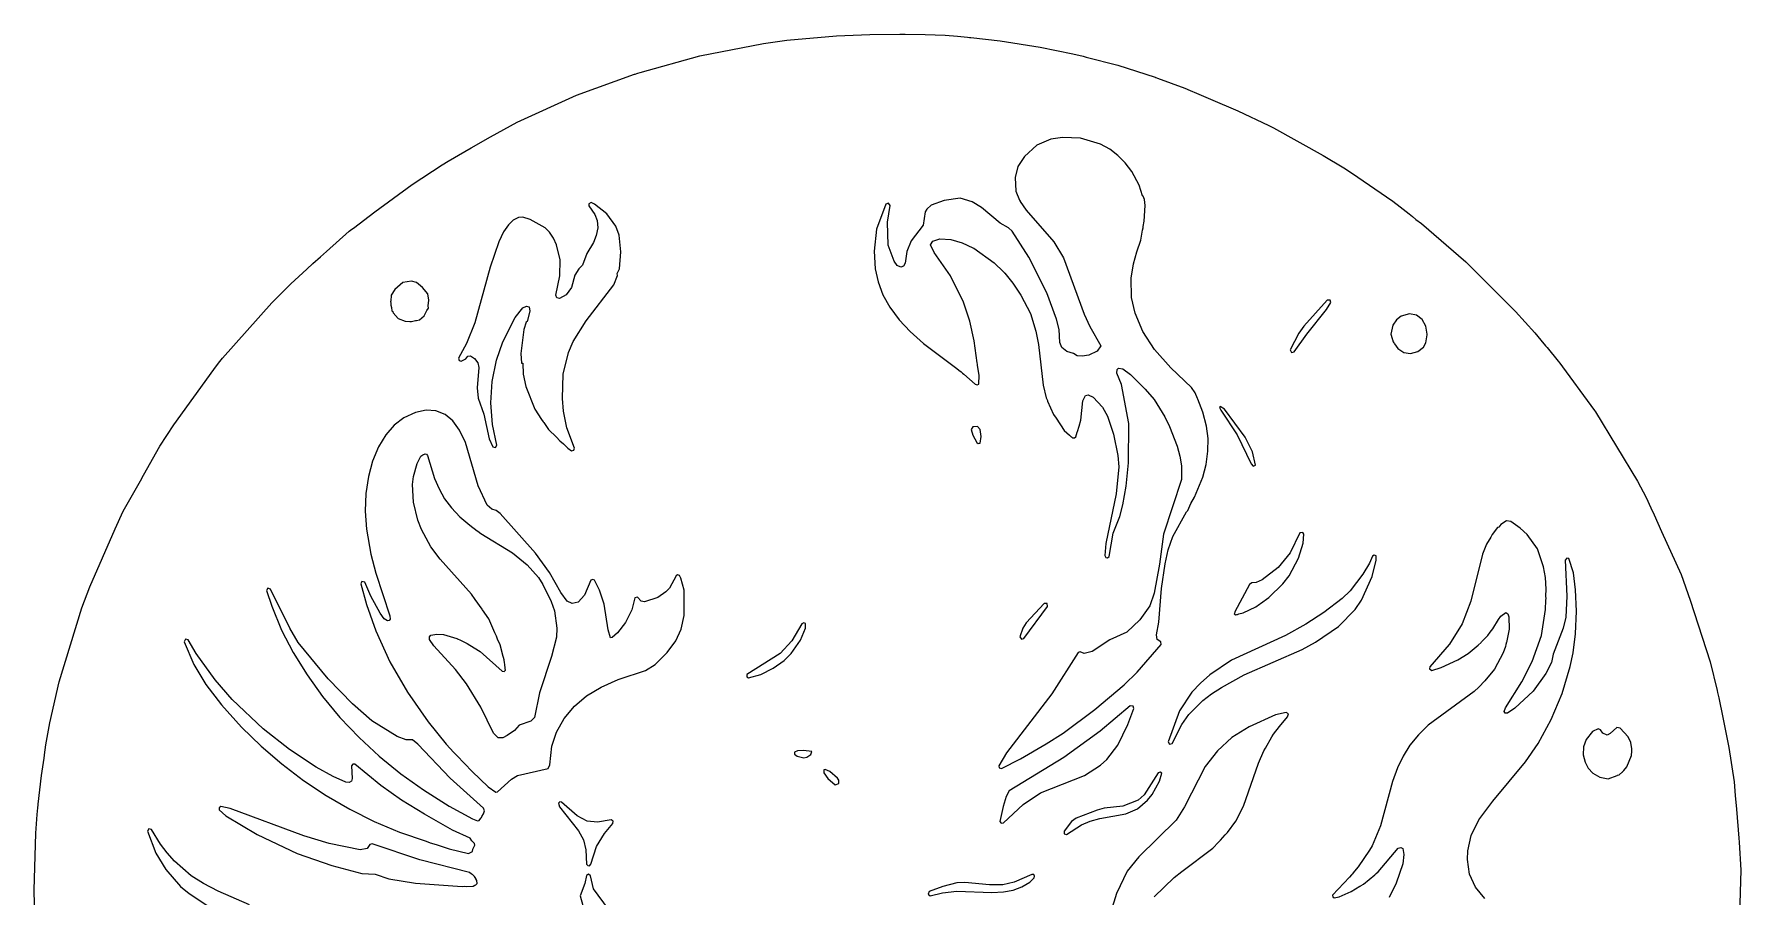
# Model space of a CAD drawing. Header units: millimetres. Extents: x 0 to 300, y 0 to 300.
# Drawn here: x 0.1 to 299.5, y 148.7 to 300 of the extents above; entities that cross this region are included whole.
import ezdxf

# ---------------------------------------------------------------- set-up
doc = ezdxf.new("R2010")
doc.units = ezdxf.units.MM
doc.layers.add('CUT', color=7, linetype='CONTINUOUS')

msp = doc.modelspace()

# ---------------------------------------------------------------- linework, layer by layer
at = {"layer": 'CUT'}
for points in [[(0.419, 139.4266), (0.1243, 149.681), (0.1211, 149.8983), (0.419, 159.9139), (0.664, 163.1827), (0.7612, 164.3576), (0.8013, 164.8425), (0.8117, 164.9679), (0.8139, 164.9949), (1.4361, 169.9879), (1.8591, 173.0592), (1.9307, 173.5784), (1.9355, 173.6135), (2.1769, 175.3662), (2.7613, 178.6004), (2.8996, 179.2379), (4.5404, 186.422), (8.4989, 199.4165), (9.9048, 203.0811), (14.3119, 213.2677), (15.7568, 216.3569), (17.3623, 219.1899), (18.7788, 221.6894), (19.3187, 222.642), (22.2008, 227.7277), (24.6345, 231.488), (31.6206, 241.1886), (32.4932, 242.3138), (32.929, 242.8758), (32.9471, 242.8991), (33.1734, 243.191), (41.8109, 252.8628), (45.1451, 256.2253), (47.9496, 258.7723), (49.0307, 259.7542), (50.3633, 260.9645), (51.3854, 261.8928), (55.4051, 265.4173), (55.8827, 265.7962), (56.131, 265.9932), (59.8793, 268.8318), (66.443, 273.6472), (71.7095, 277.0663), (72.7713, 277.6856), (75.6758, 279.3799), (76.7891, 280.0294), (80.1734, 282.0036), (84.8461, 284.5548), (95.2468, 289.2618), (105.4501, 292.9488), (105.5591, 292.984), (105.8737, 293.0855), (106.0317, 293.1365), (106.4212, 293.2621), (116.9198, 296.166), (128.1027, 298.3488), (132.1706, 298.9216), (140.9117, 299.6999), (146.7263, 299.9119), (152.0071, 299.9815), (152.9303, 299.978), (156.4419, 299.9168), (159.9639, 299.7806), (162.1169, 299.6306), (163.8482, 299.4519), (164.2283, 299.4126), (164.2807, 299.4072), (164.4832, 299.3863), (169.6244, 298.8319), (176.6391, 297.7232), (182.3712, 296.5169), (184.1529, 296.094), (184.6736, 295.9704), (190.2197, 294.5165), (196.7748, 292.4295), (196.8264, 292.4113), (196.8874, 292.3898), (196.9136, 292.3805), (197.1925, 292.2821), (202.0182, 290.486), (202.926, 290.1009), (204.0274, 289.6337), (206.4929, 288.5878), (211.2935, 286.5515), (216.7076, 283.9628), (216.7077, 283.9628), (216.7116, 283.9608), (216.7141, 283.9595), (217.5316, 283.541), (226.2666, 278.7182), (229.8688, 276.5616), (231.2471, 275.6899), (238.5052, 270.6834), (239.7914, 269.7044), (241.3463, 268.4665), (241.9541, 267.9826), (242.5453, 267.5119), (243.4918, 266.7584), (251.2957, 260.0363), (260.0057, 251.3562), (263.3859, 247.589), (264.9786, 245.707), (265.0641, 245.606), (265.2809, 245.3498), (265.5363, 245.0481), (267.5145, 242.6641), (267.5193, 242.6582), (267.5238, 242.6527), (267.5243, 242.6521), (267.6256, 242.5263), (273.8474, 234.0268), (274.0353, 233.7522), (281.4069, 221.5816), (282.9375, 218.7583), (283.7804, 216.9089), (284.3319, 215.6989), (285.6492, 212.8087), (289.0919, 205.2553), (290.6627, 200.7735), (294.1665, 189.9217), (295.404, 184.895), (295.4754, 184.5439), (295.6685, 183.5946), (296.362, 180.1848), (297.4342, 174.9135), (298.3544, 168.9118), (298.5584, 166.5193), (298.7649, 164.0975), (299.1968, 159.032), (299.258, 158.3137), (299.5476, 153.4334), (299.3281, 145.6393)], [(254.6476, 148.452), (252.9761, 150.3964), (251.9577, 152.721), (251.5979, 155.2971), (251.6589, 156.8016), (252.2171, 159.4946), (253.5956, 162.221), (256.0402, 165.5145), (261.7522, 172.4227), (263.9834, 175.6044), (266.2886, 179.825), (268.195, 184.3853), (269.6246, 189.1249), (270.1302, 191.5077), (270.5453, 194.867), (270.6938, 198.8029), (270.5444, 202.5832), (270.1567, 205.5264), (269.3851, 208.0638), (268.9915, 208.119), (268.7523, 207.7623), (269.018, 201.4617), (268.8615, 197.7506), (268.3449, 195.8119), (266.6154, 191.2514), (266.3019, 189.8379), (265.3074, 187.9103), (263.1164, 184.8111), (259.9021, 181.8081), (258.5915, 180.9529), (258.1821, 180.9308), (258.0027, 181.233), (258.2302, 181.8771), (261.1061, 186.4031), (262.9274, 189.9838), (264.5619, 194.5274), (265.277, 199.0853), (265.3316, 200.7486), (265.365, 201.0316), (265.3544, 201.4446), (265.3953, 202.6911), (265.2484, 204.7381), (264.9449, 206.6119), (263.8603, 209.7417), (262.0567, 212.2483), (260.845, 213.3709), (259.1749, 214.5103), (258.4128, 214.6693), (257.4355, 214.0041), (257.0577, 213.5553), (256.8568, 213.4801), (255.8926, 212.2658), (255.6605, 211.7888), (254.9346, 210.5669), (254.2156, 208.8008), (252.1895, 200.5699), (250.6249, 196.5924), (248.4297, 193.037), (248.3852, 192.9818), (245, 189.0401), (244.9329, 188.7184), (245.3552, 188.4201), (246.9792, 188.9339), (249.9028, 190.2628), (251.72, 191.3949), (253.4782, 192.8305), (253.9657, 193.3349), (254.0655, 193.4178), (254.2254, 193.6035), (255.1433, 194.5531), (255.5382, 195.1283), (256.0489, 195.7215), (257.0497, 197.33), (257.464, 197.9334), (258.3076, 198.6006), (258.647, 198.3512), (258.8346, 197.8507), (258.9005, 195.6819), (258.5174, 193.6292), (258.4749, 193.4731), (258.4542, 193.3973), (258.3392, 192.9753), (258.2357, 192.5954), (257.8313, 191.4862), (256.3302, 188.6337), (254.6413, 186.6148), (253.5941, 185.5043), (252.7628, 184.7302), (244.7152, 178.8003), (242.9667, 177.1138), (241.4868, 175.3018), (240.2747, 173.4037), (239.3014, 171.3352), (238.4415, 168.9588), (236.3211, 161.1948), (234.837, 157.6465), (234.3907, 156.9215), (232.4252, 153.9749), (231.7853, 153.2311), (231.3457, 152.72), (231.237, 152.5937), (230.8747, 152.1726), (227.9252, 149.0512), (227.9347, 148.7572), (228.1828, 148.5416), (229.0877, 148.7555), (231.1855, 149.6834), (232.7263, 150.5909), (232.8757, 150.6641), (232.9493, 150.7222), (233.328, 150.9453), (235.3212, 152.5963), (235.5354, 152.7655), (235.5588, 152.7931), (235.9347, 153.1045), (239.4434, 157.2421), (239.8793, 157.3927), (240.2188, 157.1756), (240.4005, 156.1787), (240.2202, 154.4955), (239.0926, 151.1053), (237.856, 148.6037)], [(196.6133, 148.7113), (200.1321, 152.1448), (201.445, 153.1615), (206.9222, 157.2889), (207.9018, 158.3362), (208.267, 158.6648), (209.0593, 159.5737), (209.4903, 160.0346), (210.9415, 161.987), (212.3108, 164.6341), (214.9368, 172.1859), (215.875, 174.3323), (215.8787, 174.3389), (215.885, 174.35), (216.122, 174.7696), (217.2739, 176.8088), (217.534, 177.2285), (218.6154, 178.5907), (220.014, 180.2647), (220.1865, 180.8385), (219.7846, 181.0744), (217.9136, 180.6284), (213.2701, 178.5571), (210.2584, 176.6495), (207.7093, 174.3053), (205.5472, 171.5765), (201.9683, 164.5343), (200.4965, 162.1904), (193.9219, 155.7588), (191.8834, 153.223), (190.0361, 149.3212), (188.2729, 143.6414)], [(37.9239, 147.3428), (32.4114, 149.7242), (29.8369, 151.0414), (27.6976, 152.4188), (24.7671, 154.9906), (23.4389, 156.4379), (22.2707, 157.9442), (20.7035, 160.5618), (20.2148, 160.6595), (20.02, 160.2338), (21.4768, 156.3985), (23.202, 153.5201), (25.8122, 150.5593), (27.2947, 149.2867), (30.6175, 147.1548)]]:
    msp.add_lwpolyline(points, dxfattribs=at)
for points in [[(153.811, 247.8441), (156.1618, 245.7627), (161.9982, 241.3651), (162.6212, 240.8568), (162.6764, 240.8118), (162.9905, 240.5555), (163.2266, 240.3629), (165.207, 238.6361), (165.5589, 238.4714), (165.8644, 238.6117), (165.8941, 240.1848), (165.6475, 241.9102), (165.6262, 242.1158), (165.5819, 242.3696), (165.0317, 246.2197), (164.2517, 249.6377), (163.1582, 253.0069), (160.9011, 257.5851), (158.0449, 261.7079), (157.3942, 263.0188), (157.7748, 263.6961), (159.0418, 264.1094), (160.9395, 263.9844), (162.9406, 263.3962), (164.8126, 262.544), (164.9801, 262.4426), (168.5641, 259.9103), (170.1906, 258.3094), (170.3055, 258.1818), (170.3227, 258.1627), (170.3261, 258.1589), (170.4009, 258.0759), (171.8275, 256.3474), (173.2393, 254.2297), (174.894, 250.976), (175.8855, 247.8806), (176.3407, 245.5435), (177.1507, 238.4412), (177.6724, 236.2098), (177.8889, 235.7392), (177.9223, 235.6069), (178.9441, 233.3), (179.4142, 232.6442), (180.8576, 230.4986), (181.777, 229.678), (182.0794, 229.3938), (182.1009, 229.3889), (182.2971, 229.2137), (182.6469, 229.1896), (182.892, 229.4), (183.1267, 230.2106), (183.1864, 230.3201), (183.4363, 231.28), (183.7376, 232.3205), (184.104, 235.7051), (184.5475, 236.6538), (185.0164, 236.7725), (185.9363, 236.3621), (187.5722, 234.5739), (188.4544, 233.0151), (189.5046, 229.8333), (190.2569, 226.136), (190.4399, 224.1403), (189.9585, 219.4085), (188.1658, 210.6894), (187.9661, 208.5697), (188.1234, 208.235), (188.4528, 208.1711), (188.7238, 208.4228), (189.4324, 212.4757), (190.5774, 215.4328), (191.1356, 217.4336), (191.7266, 220.7402), (192.1213, 224.8176), (192.1797, 231.7263), (190.8589, 238.5468), (190.0522, 240.531), (190.1491, 241.2069), (190.3873, 241.4449), (191.1424, 241.3313), (192.4732, 240.2817), (195.0483, 237.7366), (196.6061, 235.9017), (198.4913, 232.9092), (199.3361, 231.2215), (200.6648, 227.7239), (201.1252, 226.0045), (201.3805, 224.6372), (201.421, 224.23), (201.4226, 224.2139), (201.4241, 224.199), (201.4244, 224.1962), (201.391, 221.9121), (198.25, 212.3117), (197.5637, 207.0584), (196.6348, 201.9626), (195.8838, 199.7538), (194.0934, 197.2693), (191.7964, 195.1346), (188.8511, 193.7671), (185.7226, 191.7701), (184.3656, 191.4009), (183.6523, 191.7021), (183.3034, 191.5676), (178.6391, 184.3042), (170.7282, 173.994), (169.3739, 171.7108), (169.4462, 171.353), (169.8163, 171.2166), (173.1913, 172.906), (177.6716, 175.5646), (180.6331, 177.4497), (186.2341, 181.5612), (191.3685, 185.9187), (193.6366, 188.1265), (197.8412, 192.9549), (197.7994, 193.4104), (197.1343, 193.8285), (197.0272, 194.649), (197.4448, 196.8591), (197.9261, 202.8027), (198.5282, 207.1317), (199.0762, 209.5866), (199.9107, 211.9115), (202.2907, 216.2416), (202.5043, 216.4837), (203.0731, 217.6651), (203.6987, 218.8034), (205.1804, 222.3324), (205.7379, 224.5027), (206.0373, 226.866), (206.0667, 229.0641), (205.8035, 231.2721), (205.144, 233.7332), (204.2546, 236.0118), (204.2193, 236.1099), (204.2141, 236.1154), (203.8368, 237.0821), (203.164, 238.0378), (199.5347, 241.4878), (196.7038, 244.6825), (194.6345, 247.8311), (193.2712, 251.0348), (192.6264, 253.8245), (192.5659, 257.1981), (192.9926, 259.7346), (193.5566, 261.8166), (194.2724, 263.8694), (194.5895, 265.6294), (194.6955, 266.0206), (194.7056, 266.2739), (194.8711, 267.192), (195.0207, 269.946), (194.901, 270.9637), (194.6615, 271.5924), (194.5601, 271.6548), (193.9948, 273.5331), (192.7049, 275.8971), (191.5496, 277.4311), (190.2516, 278.724), (188.8214, 279.8109), (187.1807, 280.7209), (183.6724, 281.7353), (180.535, 281.8895), (178.467, 281.5899), (176.0309, 280.5004), (173.8713, 278.5245), (172.6813, 276.7937), (172.2128, 274.8551), (172.351, 272.4429), (172.974, 270.8681), (173.0967, 270.6893), (173.1005, 270.6783), (173.1173, 270.6592), (174.1802, 269.1089), (179.0188, 263.5829), (180.6841, 260.742), (184.3156, 250.9052), (185.3049, 248.7481), (187.2777, 245.309), (186.594, 244.4017), (185.1449, 243.6958), (183.9942, 243.514), (183.0949, 243.6078), (182.4913, 244.0172), (181.3136, 244.341), (180.4205, 245.0711), (180.0875, 245.9005), (179.9327, 248.2065), (179.5091, 250.0256), (177.7906, 254.6372), (174.6371, 260.8546), (171.68, 265.4208), (171.0708, 266.0006), (169.5842, 266.828), (166.3208, 269.5882), (164.676, 270.6035), (162.5632, 271.233), (159.7941, 270.846), (157.5057, 269.9843), (156.732, 269.3171), (156.4361, 268.816), (156.094, 266.521), (153.9769, 263.7213), (153.204, 261.8644), (152.9516, 259.8494), (152.6519, 259.3113), (152.1757, 259.1403), (151.5585, 259.4407), (151.0064, 260.1894), (149.9469, 262.9761), (149.8499, 267.0164), (150.3007, 269.949), (150.0137, 270.3449), (149.566, 270.1482), (147.8961, 265.784), (147.5159, 261.9578), (147.6993, 258.8433), (148.197, 256.5353), (149.0432, 254.2856), (150.2544, 252.091), (151.8537, 249.9177)], [(77.9956, 236.1602), (78.9912, 233.3527), (79.9519, 229.0422), (80.6086, 227.6333), (81.0494, 227.5051), (81.303, 227.9231), (80.553, 231.5246), (80.2535, 235.3266), (80.4962, 239.0927), (81.2146, 242.8347), (82.3381, 246.0272), (84.4962, 250.2843), (85.8763, 252.0041), (86.4866, 252.2832), (86.9707, 252.1779), (87.0746, 251.438), (86.5916, 249.6178), (86.4497, 249.501), (86.0306, 248.2138), (85.5218, 243.9632), (85.6116, 242.2869), (85.8618, 242.3036), (85.937, 240.3942), (86.39, 238.2194), (87.9424, 234.2353), (89.1607, 232.4331), (89.4289, 232.0005), (89.5394, 231.873), (90.3686, 230.6462), (91.7355, 229.3368), (92.3294, 228.6509), (92.9646, 228.1593), (93.7522, 227.4048), (94.4129, 226.9431), (94.8014, 227.02), (94.9217, 227.3973), (93.5879, 230.9558), (92.9787, 233.8663), (92.7956, 236.0982), (92.9508, 240.3606), (93.8788, 244.1624), (94.7124, 246.0788), (96.9423, 249.7199), (101.8059, 256.0566), (102.4645, 257.6431), (102.4143, 258.0274), (102.7937, 258.8129), (103.033, 261.7958), (102.7431, 264.7595), (102.1716, 266.3429), (100.5915, 268.499), (98.4325, 270.1566), (97.8256, 270.4593), (97.4393, 270.2561), (97.4407, 269.8856), (98.5165, 268.3709), (98.8917, 267.2896), (98.9923, 266.0085), (98.7393, 264.663), (98.2415, 263.4275), (97.0984, 261.4988), (96.3513, 259.4995), (95.6543, 258.8253), (94.9829, 257.7137), (94.4075, 255.5812), (93.482, 254.2915), (92.3057, 253.6629), (91.794, 253.7702), (91.6281, 254.191), (92.3447, 257.5877), (92.3783, 260.4389), (91.7689, 263.0504), (91.22, 264.2399), (90.5624, 265.2665), (89.7494, 266.0254), (87.1665, 267.4685), (85.8749, 267.8723), (85.0993, 267.855), (84.1402, 267.3698), (83.3209, 266.548), (82.4857, 265.3128), (81.6368, 263.5895), (80.0989, 259.122), (77.4302, 249.3487), (75.9867, 245.7681), (74.5846, 243.1839), (74.6701, 242.7864), (75.0252, 242.6724), (75.8658, 243.0702), (76.1949, 243.5443), (76.6561, 243.5665), (77.3632, 243.1075), (77.938, 242.3831), (78.1282, 241.5577), (77.8592, 237.9803)], [(64.833, 256.4609), (63.3961, 255.2161), (62.7342, 254.2028), (62.7031, 253.1724), (62.648, 253.0944), (62.6923, 252.8134), (62.6818, 252.4657), (62.8102, 252.0658), (62.9004, 251.4937), (63.0437, 251.3386), (63.1136, 251.1207), (64.0008, 250.1563), (65.1938, 249.6612), (66.0347, 249.6103), (66.167, 249.5957), (66.1936, 249.6006), (66.3139, 249.5934), (67.0088, 249.7521), (67.1645, 249.781), (67.1749, 249.79), (67.7182, 249.9141), (68.519, 250.6109), (69.0123, 251.5315), (69.329, 251.9497), (69.2351, 252.3453), (69.3871, 253.3193), (69.1929, 254.4444), (68.2811, 255.5491), (67.1765, 256.4609), (66.3367, 256.6551)], [(220.4922, 244.6123), (220.7078, 244.1688), (221.1852, 244.292), (223.3781, 247.409), (226.8666, 251.7001), (227.5968, 252.9496), (227.4792, 253.3648), (226.9576, 253.3511), (222.8863, 248.7859), (222.0065, 247.5707)], [(242.644, 250.7144), (241.3916, 250.9648), (239.9616, 250.5575), (239.1358, 249.885), (238.4834, 248.931), (238.126, 247.3816), (238.3761, 246.615), (238.3748, 246.5735), (238.4338, 246.4378), (238.5581, 246.0569), (238.677, 245.8784), (238.7111, 245.8), (238.7934, 245.7039), (239.356, 244.8601), (240.3914, 244.1599), (241.5974, 243.9721), (242.8493, 244.3466), (243.8487, 245.131), (244.2825, 245.8631), (244.4994, 247.249), (244.4876, 247.3279), (244.4979, 247.3685), (244.4273, 247.7295), (244.2703, 248.776), (243.6215, 249.9608)], [(73.9098, 173.8823), (74.3069, 173.4877), (76.9905, 170.6819), (79.801, 168.0216), (81.0929, 167.0602), (81.4009, 167.1543), (83.865, 169.3523), (84.9121, 170.0005), (90.2785, 171.2269), (90.5881, 171.8875), (90.942, 175.1176), (91.7898, 177.5798), (93.1204, 179.9751), (94.9078, 182.1319), (97.0545, 183.9733), (99.5757, 185.5039), (102.5645, 186.8222), (102.5683, 186.8236), (102.5713, 186.8248), (102.5922, 186.8328), (102.7803, 186.9047), (107.3876, 188.3916), (109.0504, 189.4824), (111.1786, 191.5809), (112.7113, 193.621), (113.6322, 195.6645), (114.141, 198.0579), (114.138, 202.5177), (113.5745, 204.6047), (113.3331, 205.0721), (113.0094, 205.1729), (112.7293, 204.9819), (111.607, 202.851), (110.9641, 202.1809), (109.5284, 201.1939), (107.2102, 200.4687), (106.6046, 200.5904), (105.9623, 201.2461), (105.534, 201.1697), (104.9625, 199.0698), (103.8754, 196.8352), (102.459, 194.9883), (101.5496, 194.1699), (101.2238, 194.141), (100.8235, 195.5708), (100.1338, 200.035), (99.3127, 202.4693), (98.4251, 204.2309), (98.1353, 204.3824), (97.8079, 204.2309), (96.6489, 201.6346), (95.5409, 200.4031), (94.5362, 200.1414), (93.6321, 200.564), (92.5523, 202.0736), (90.521, 205.5685), (88.0789, 208.9626), (81.8549, 215.9326), (81.1771, 216.4737), (80.4386, 216.6974), (79.6245, 217.423), (78.0225, 220.8075), (75.7842, 228.3847), (74.7722, 230.5633), (73.5839, 232.1586), (72.2263, 233.2685), (70.5918, 233.9421), (68.9053, 234.0485), (67.0291, 233.672), (65.0071, 232.7348), (63.3067, 231.445), (61.8057, 229.7097), (60.5357, 227.6133), (59.4917, 225.102), (58.7626, 222.4188), (58.3104, 219.4355), (58.1937, 216.3466), (58.4033, 213.1669), (59.2028, 208.8164), (60.0692, 205.4984), (62.5239, 197.9845), (62.5909, 197.3951), (62.412, 197.1537), (62.1019, 197.0991), (61.5531, 197.5005), (60.821, 198.4833), (59.2035, 201.4491), (58.1326, 203.8942), (57.632, 204.031), (57.4286, 203.5851), (58.4242, 199.9862), (60.0588, 195.3496), (62.5439, 189.9598), (65.6082, 184.6344), (69.2204, 179.4091), (72.3828, 175.4995), (73.7786, 174.0401)], [(214.3881, 224.3863), (213.8493, 226.7511), (212.5621, 229.3254), (208.97, 234.2346), (208.2217, 234.6836), (208.1019, 234.5339), (208.3115, 234.055), (211.1851, 229.7145), (213.6397, 224.6257), (213.9989, 224.2665)], [(166.284, 229.4152), (166.1044, 230.6724), (165.5955, 231.2113), (164.8172, 231.1214), (164.5179, 230.6425), (164.7873, 229.6547), (165.5057, 228.3675), (165.7152, 228.1879), (166.0744, 228.2478)], [(71.9604, 194.7136), (74.2837, 194.0138), (74.3186, 194.0016), (74.3456, 193.992), (74.4148, 193.9677), (74.519, 193.9311), (74.795, 193.8028), (75.1852, 193.5944), (75.3919, 193.4839), (76.0669, 193.1233), (76.5826, 192.8477), (78.3879, 191.7272), (82.2303, 188.2815), (82.5627, 188.2489), (82.7981, 188.4857), (82.7645, 188.7361), (82.7736, 188.7447), (82.6792, 189.5144), (82.6283, 189.7483), (82.5592, 190.2624), (82.2941, 191.2857), (82.2908, 191.3008), (82.2878, 191.3101), (81.875, 192.9036), (81.4401, 193.9015), (81.2613, 194.4483), (80.9547, 195.0154), (79.8825, 197.4759), (78.7808, 199.0368), (78.6971, 199.1917), (77.4838, 200.8746), (76.8333, 201.7964), (71.3566, 207.9619), (69.7077, 210.0895), (68.0655, 213.1502), (67.457, 214.7576), (66.6685, 217.902), (66.5157, 221.0062), (66.6705, 222.4369), (67.3019, 224.6904), (67.7625, 225.6633), (67.9856, 225.9624), (68.2887, 226.2509), (68.7099, 226.392), (68.9607, 226.3371), (69.1524, 226.1321), (70.3874, 222.0836), (71.1532, 220.25), (72.1256, 218.5353), (73.3364, 216.9061), (74.8171, 215.3347), (76.5328, 213.8865), (77.8542, 212.9267), (77.9351, 212.8638), (77.9738, 212.8398), (78.4978, 212.4592), (84.0433, 209.0603), (86.6394, 206.9512), (88.5805, 204.7414), (89.3769, 203.4909), (90.8283, 200.5028), (91.3865, 198.8571), (91.8363, 195.8593), (91.7415, 194.2481), (90.9039, 190.8388), (88.754, 184.5124), (87.9312, 180.1857), (87.2884, 179.5058), (85.2304, 178.8502), (84.4104, 177.8974), (83.13, 176.992), (82.3611, 176.6154), (81.5259, 176.5867), (80.7404, 177.4483), (78.4757, 181.9714), (75.9867, 186.0607), (74.0383, 188.6087), (70.2274, 192.7165), (69.4861, 193.8535), (69.4573, 194.3063), (69.7056, 194.6157), (70.7702, 194.8106)], [(215.2745, 200.1569), (216.7571, 201.2155), (219.214, 203.6141), (220.3023, 205.0362), (221.9234, 208.08), (222.7381, 210.7232), (222.8593, 212.2951), (222.7123, 212.5999), (222.1586, 212.5293), (220.4728, 209.0257), (218.3561, 206.446), (215.5851, 204.3075), (214.5242, 203.8354), (213.7437, 203.8011), (213.3633, 203.5055), (210.7443, 198.67), (210.7667, 198.6022), (210.6463, 198.3735), (210.9457, 198.1939), (211.136, 198.2438), (211.2547, 198.2208), (211.5008, 198.3393), (212.2029, 198.5232), (214.4779, 199.5709), (215.0866, 200.0664)], [(224.9498, 193.3535), (228.934, 196.1515), (231.8984, 199.1149), (233.0186, 200.7197), (234.8474, 204.9183), (235.5807, 207.7331), (235.5419, 208.4918), (235.2383, 208.6181), (234.9462, 208.4671), (234.4096, 207.2079), (233.2464, 205.2994), (230.9982, 202.3541), (229.6239, 201.0094), (226.4015, 198.5678), (223.231, 196.5439), (219.6601, 194.5637), (210.168, 190.2072), (206.3635, 187.6247), (204.7288, 186.1709), (203.2504, 184.6005), (201.0563, 181.3535), (199.0924, 175.8938), (199.3115, 175.5156), (199.7711, 175.6065), (201.4803, 178.9242), (202.7156, 180.7046), (205.1706, 183.1368), (206.7034, 184.3027), (208.4214, 185.4471), (212.4321, 187.6319), (222.5937, 192.0697)], [(60.6555, 173.3657), (64.4367, 170.2749), (68.404, 167.4713), (72.9613, 164.6418), (77.0053, 162.4264), (77.8954, 162.0571), (78.2224, 162.1403), (78.4725, 162.5246), (78.6136, 162.6551), (78.6611, 162.8143), (78.9546, 163.2652), (79.1157, 163.837), (78.9728, 164.2713), (73.1371, 169.512), (67.4264, 175.4903), (66.4943, 176.2403), (65.3705, 176.2622), (63.8337, 176.8192), (59.3922, 179.6102), (55.9531, 182.5949), (51.718, 186.9502), (46.4238, 193.3323), (44.9814, 195.8283), (41.6158, 202.6942), (41.142, 202.842), (40.902, 202.4425), (41.8338, 199.7071), (43.5284, 195.5135), (45.5859, 191.5751), (48.0171, 187.643), (50.7169, 183.8751), (53.7779, 180.1837), (57.121, 176.6626)], [(173.7652, 194.0485), (177.8869, 199.6358), (177.8203, 200.1586), (177.2937, 200.1363), (174.1863, 196.7941), (173.585, 195.8596), (173.0707, 194.3209), (173.3167, 193.9265)], [(135.1271, 196.7796), (134.8262, 196.6162), (133.0373, 193.5976), (130.9928, 191.3724), (125.1695, 187.7227), (125.1328, 187.3213), (125.4712, 187.1023), (127.6074, 187.7387), (129.8035, 188.7933), (131.7336, 190.1614), (132.9067, 191.3677), (134.5588, 193.7328), (135.4735, 195.8062), (135.4337, 196.6548)], [(51.3781, 166.4988), (55.5181, 164.0988), (59.7886, 161.9495), (64.2159, 160.0776), (68.8904, 158.5086), (69.5823, 158.2186), (70.6376, 157.9222), (72.954, 157.1447), (76.3495, 156.3176), (76.6744, 156.5142), (77.0423, 156.7047), (77.1037, 157.0636), (77.4394, 157.7726), (77.3816, 158.0966), (76.9546, 158.5098), (76.9165, 158.5312), (76.6202, 159.0016), (73.5292, 160.4309), (68.5966, 163.1974), (64.5756, 165.6878), (60.9362, 168.2744), (56.3648, 171.9934), (56.0267, 172.0022), (55.8015, 171.7052), (55.9171, 169.4676), (55.7731, 169.031), (55.4142, 168.7721), (54.8266, 168.8331), (52.6119, 169.8127), (49.6186, 171.4591), (44.9009, 174.5835), (40.2994, 178.1629), (34.8653, 183.3279), (31.8685, 186.8042), (28.5719, 191.4187), (27.1365, 193.784), (26.6835, 193.884), (26.4627, 193.4421), (28.1401, 189.4399), (30.2224, 185.9865), (32.9634, 182.3802), (36.5137, 178.4709), (39.9445, 175.1292), (43.5873, 172.0227), (47.4073, 169.127)], [(193.0276, 181.7455), (192.9577, 182.1713), (192.4344, 182.2224), (187.1526, 177.7895), (180.7432, 173.1472), (171.196, 167.323), (170.6786, 166.3472), (170.1118, 164.5925), (169.5605, 161.9677), (169.7868, 161.6336), (170.1876, 161.6793), (173.6117, 164.8954), (176.7054, 166.9685), (184.3997, 169.9957), (187.1805, 171.7891), (188.3316, 172.8268), (190.2418, 175.3335), (191.9879, 178.9193)], [(276.2763, 169.4028), (277.8646, 170.0198), (277.9168, 170.0553), (278.196, 170.1349), (278.76, 170.6288), (278.8151, 170.6663), (278.8602, 170.7166), (278.9663, 170.8096), (278.9989, 170.8713), (279.5585, 171.4955), (280.3533, 173.4912), (280.393, 174.283), (280.4119, 174.3738), (280.3986, 174.3947), (280.4137, 174.6964), (280.2181, 175.7703), (279.7598, 176.8021), (278.3868, 178.3248), (277.7769, 178.4485), (276.6247, 177.3396), (276.0965, 177.0611), (275.309, 177.4232), (274.9371, 178.013), (274.5124, 178.1999), (273.5328, 177.7385), (272.4154, 176.3237), (271.9575, 175.0035), (271.8982, 173.6501), (272.2034, 172.359), (272.7755, 171.2727), (273.5999, 170.3842), (274.802, 169.6834)], [(135.6614, 173.1989), (136.4097, 173.7078), (136.5594, 174.2167), (135.0926, 174.3963), (134.0449, 174.3065), (133.5061, 174.067), (133.5061, 173.7677), (134.015, 173.4085), (135.1824, 173.1091)], [(141.289, 168.5891), (141.3189, 169.1578), (141.0495, 169.547), (139.7324, 170.6845), (138.9242, 171.0736), (138.6847, 171.0138), (138.6847, 170.4749), (139.3732, 169.4572), (140.6604, 168.3796)], [(197.5736, 169.0146), (197.9427, 170.3976), (197.6697, 170.5873), (197.3223, 170.4708), (194.865, 166.5852), (193.7837, 165.6571), (191.1416, 164.6418), (187.8715, 164.2855), (186.6136, 163.9377), (182.9076, 162.5168), (182.0957, 161.9173), (180.8259, 160.2238), (180.8219, 159.7956), (181.2505, 159.6306), (183.8577, 161.3397), (185.3802, 161.9831), (187.0941, 162.4817), (191.6262, 163.2871), (193.7161, 164.1733), (195.4744, 165.6584), (196.267, 166.662)], [(97.8063, 154.4322), (98.7532, 157.5336), (100.1608, 159.8394), (101.6723, 161.6164), (101.697, 161.9858), (101.3631, 162.2129), (98.9351, 161.7961), (97.1319, 162.0139), (95.4162, 162.9193), (92.6648, 165.3405), (92.3679, 165.3692), (92.1215, 165.1449), (92.2954, 164.523), (95.6478, 160.3159), (96.5137, 158.7487), (96.9267, 156.9557), (97.0539, 154.4779), (97.2496, 154.2113), (97.5797, 154.1913)], [(67.0111, 151.1371), (75.2065, 150.5697), (75.611, 150.5897), (75.9215, 150.569), (77.168, 150.599), (77.4456, 150.7659), (77.6169, 150.8088), (77.8293, 151.0548), (77.7769, 151.6074), (77.631, 151.8808), (77.6295, 151.9047), (77.5924, 151.9533), (77.4018, 152.3104), (77.212, 152.4505), (77.0549, 152.6559), (76.8659, 152.7061), (76.5071, 152.9711), (67.7985, 155.2178), (59.3986, 158.0356), (59.0373, 157.9305), (58.5345, 157.2116), (57.3198, 156.9749), (51.8722, 158.0918), (47.4405, 159.4094), (34.5226, 164.1936), (32.8591, 164.5703), (32.5758, 164.3398), (32.5889, 164.0088), (33.7558, 162.9325), (39.2464, 159.6475), (46.289, 156.3344), (52.3611, 154.2104), (57.611, 152.8455), (59.9745, 152.694), (62.342, 151.875)], [(100.5872, 146.2452), (100.8923, 146.5974), (98.2787, 150.1226), (97.7156, 152.4378), (97.3995, 152.6901), (97.0095, 152.4931), (96.7123, 151.0613), (95.9419, 148.8962), (96.3583, 147.2225), (96.4852, 144.9195), (96.8049, 144.6259), (97.1764, 144.7785), (98.0004, 146.0861)], [(175.5571, 152.04), (175.6528, 152.3638), (175.4924, 152.62), (175.1593, 152.6753), (172.0277, 151.2754), (170.0783, 150.8078), (167.7552, 150.8095), (163.4071, 151.2271), (162.0258, 151.1681), (159.5386, 150.5438), (157.1157, 149.6431), (156.9635, 149.2103), (157.3289, 148.9328), (159.5028, 149.461), (161.9756, 149.7309), (168.1504, 149.4931), (170.1784, 149.5854), (171.8542, 149.9047), (173.405, 150.4902), (174.7764, 151.3311)]]:
    msp.add_lwpolyline(points, close=True, dxfattribs=at)

doc.saveas('drawing.dxf')
